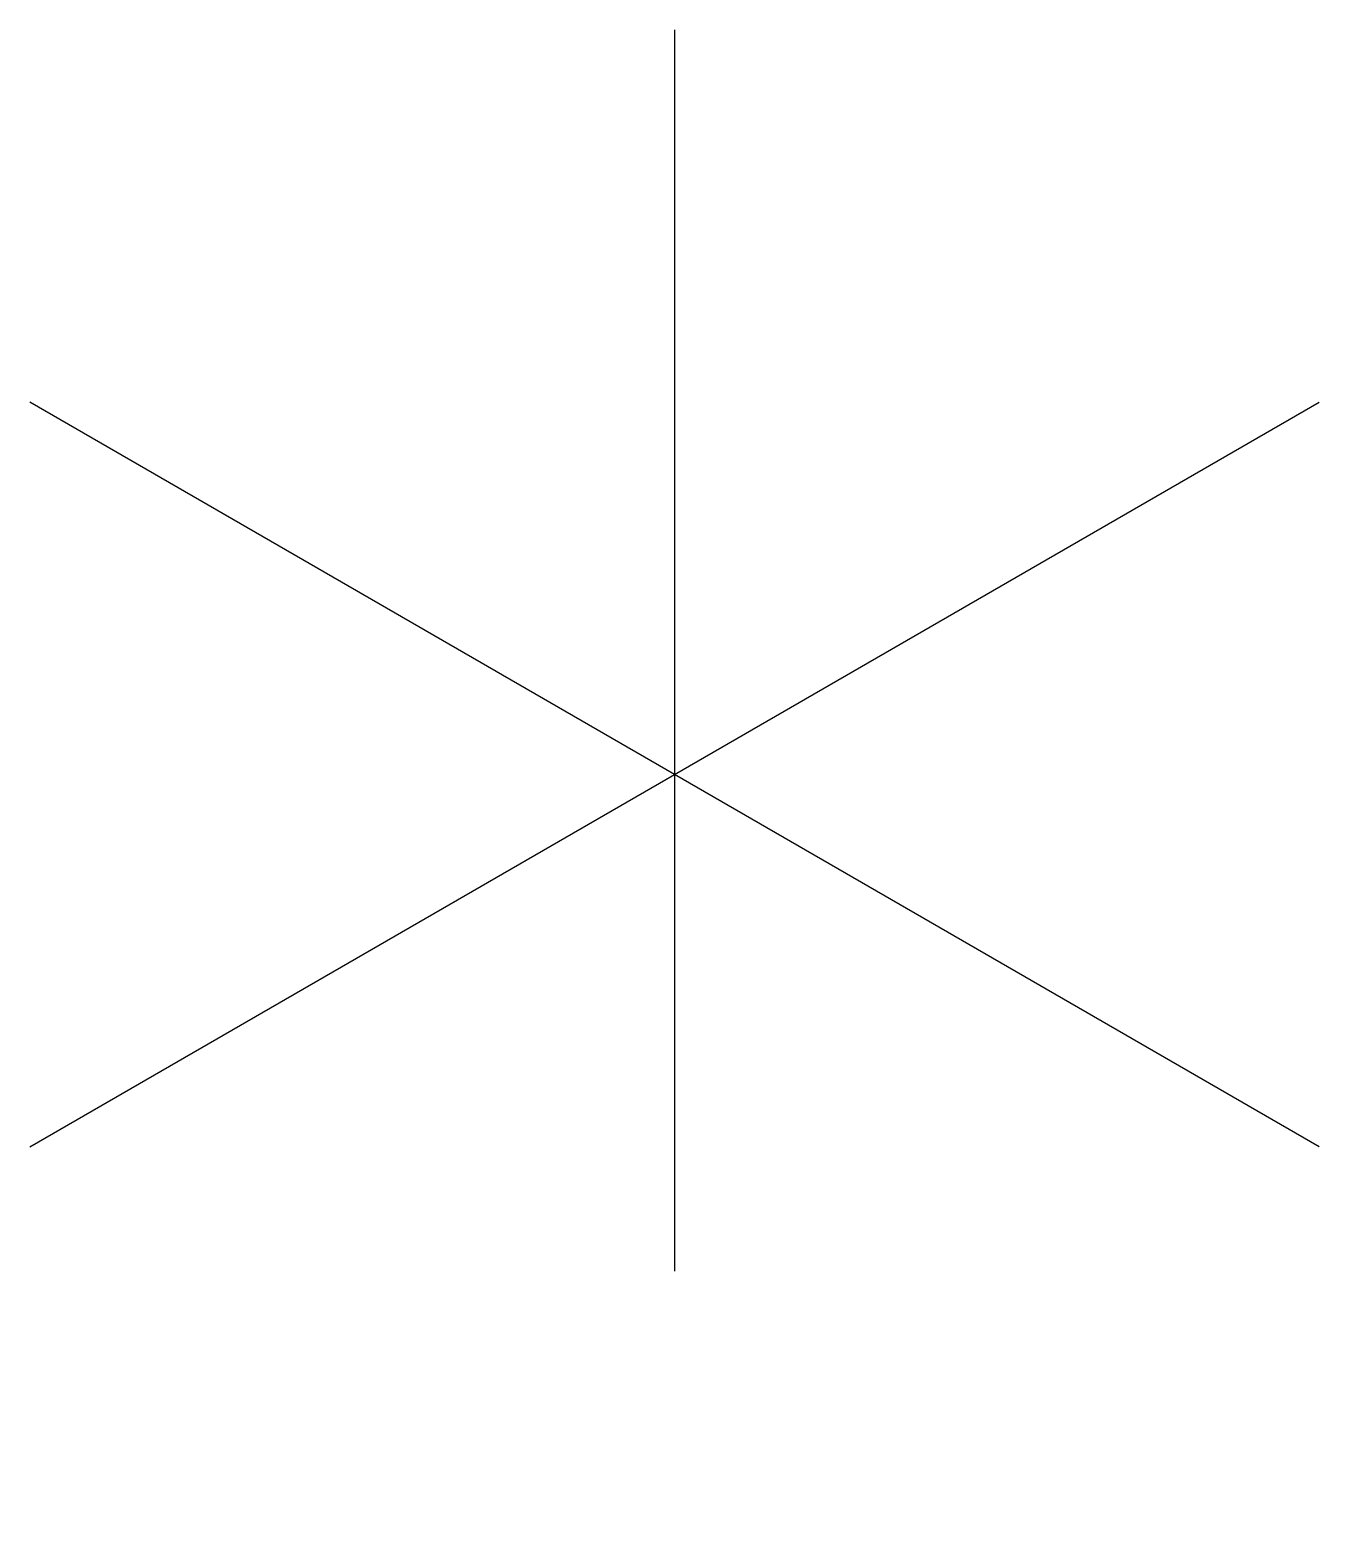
# Model space of a CAD drawing. Header units: millimetres. Extents: x -10139.396 to -10139.266, y -112.462 to -112.312.
import ezdxf

# ---------------------------------------------------------------- set-up
doc = ezdxf.new("R2010")
doc.units = ezdxf.units.MM
doc.linetypes.add('HIDDEN2', pattern=[0.1875, 0.125, -0.0625])
doc.layers.add('Tub_iso_símbolos', color=2, linetype='Continuous')

msp = doc.modelspace()

# ---------------------------------------------------------------- linework, layer by layer
at = {"layer": 'Tub_iso_símbolos', "color": 1, "linetype": 'HIDDEN2'}
msp.add_line((-10139.33107, -112.31175), (-10139.33107, -112.46175), dxfattribs=at)
at = {"layer": 'Tub_iso_símbolos'}
for p, q in [((-10139.26612, -112.42425), (-10139.39602, -112.34925)), ((-10139.39602, -112.42425), (-10139.26612, -112.34925))]:
    msp.add_line(p, q, dxfattribs=at)

doc.saveas('drawing.dxf')
